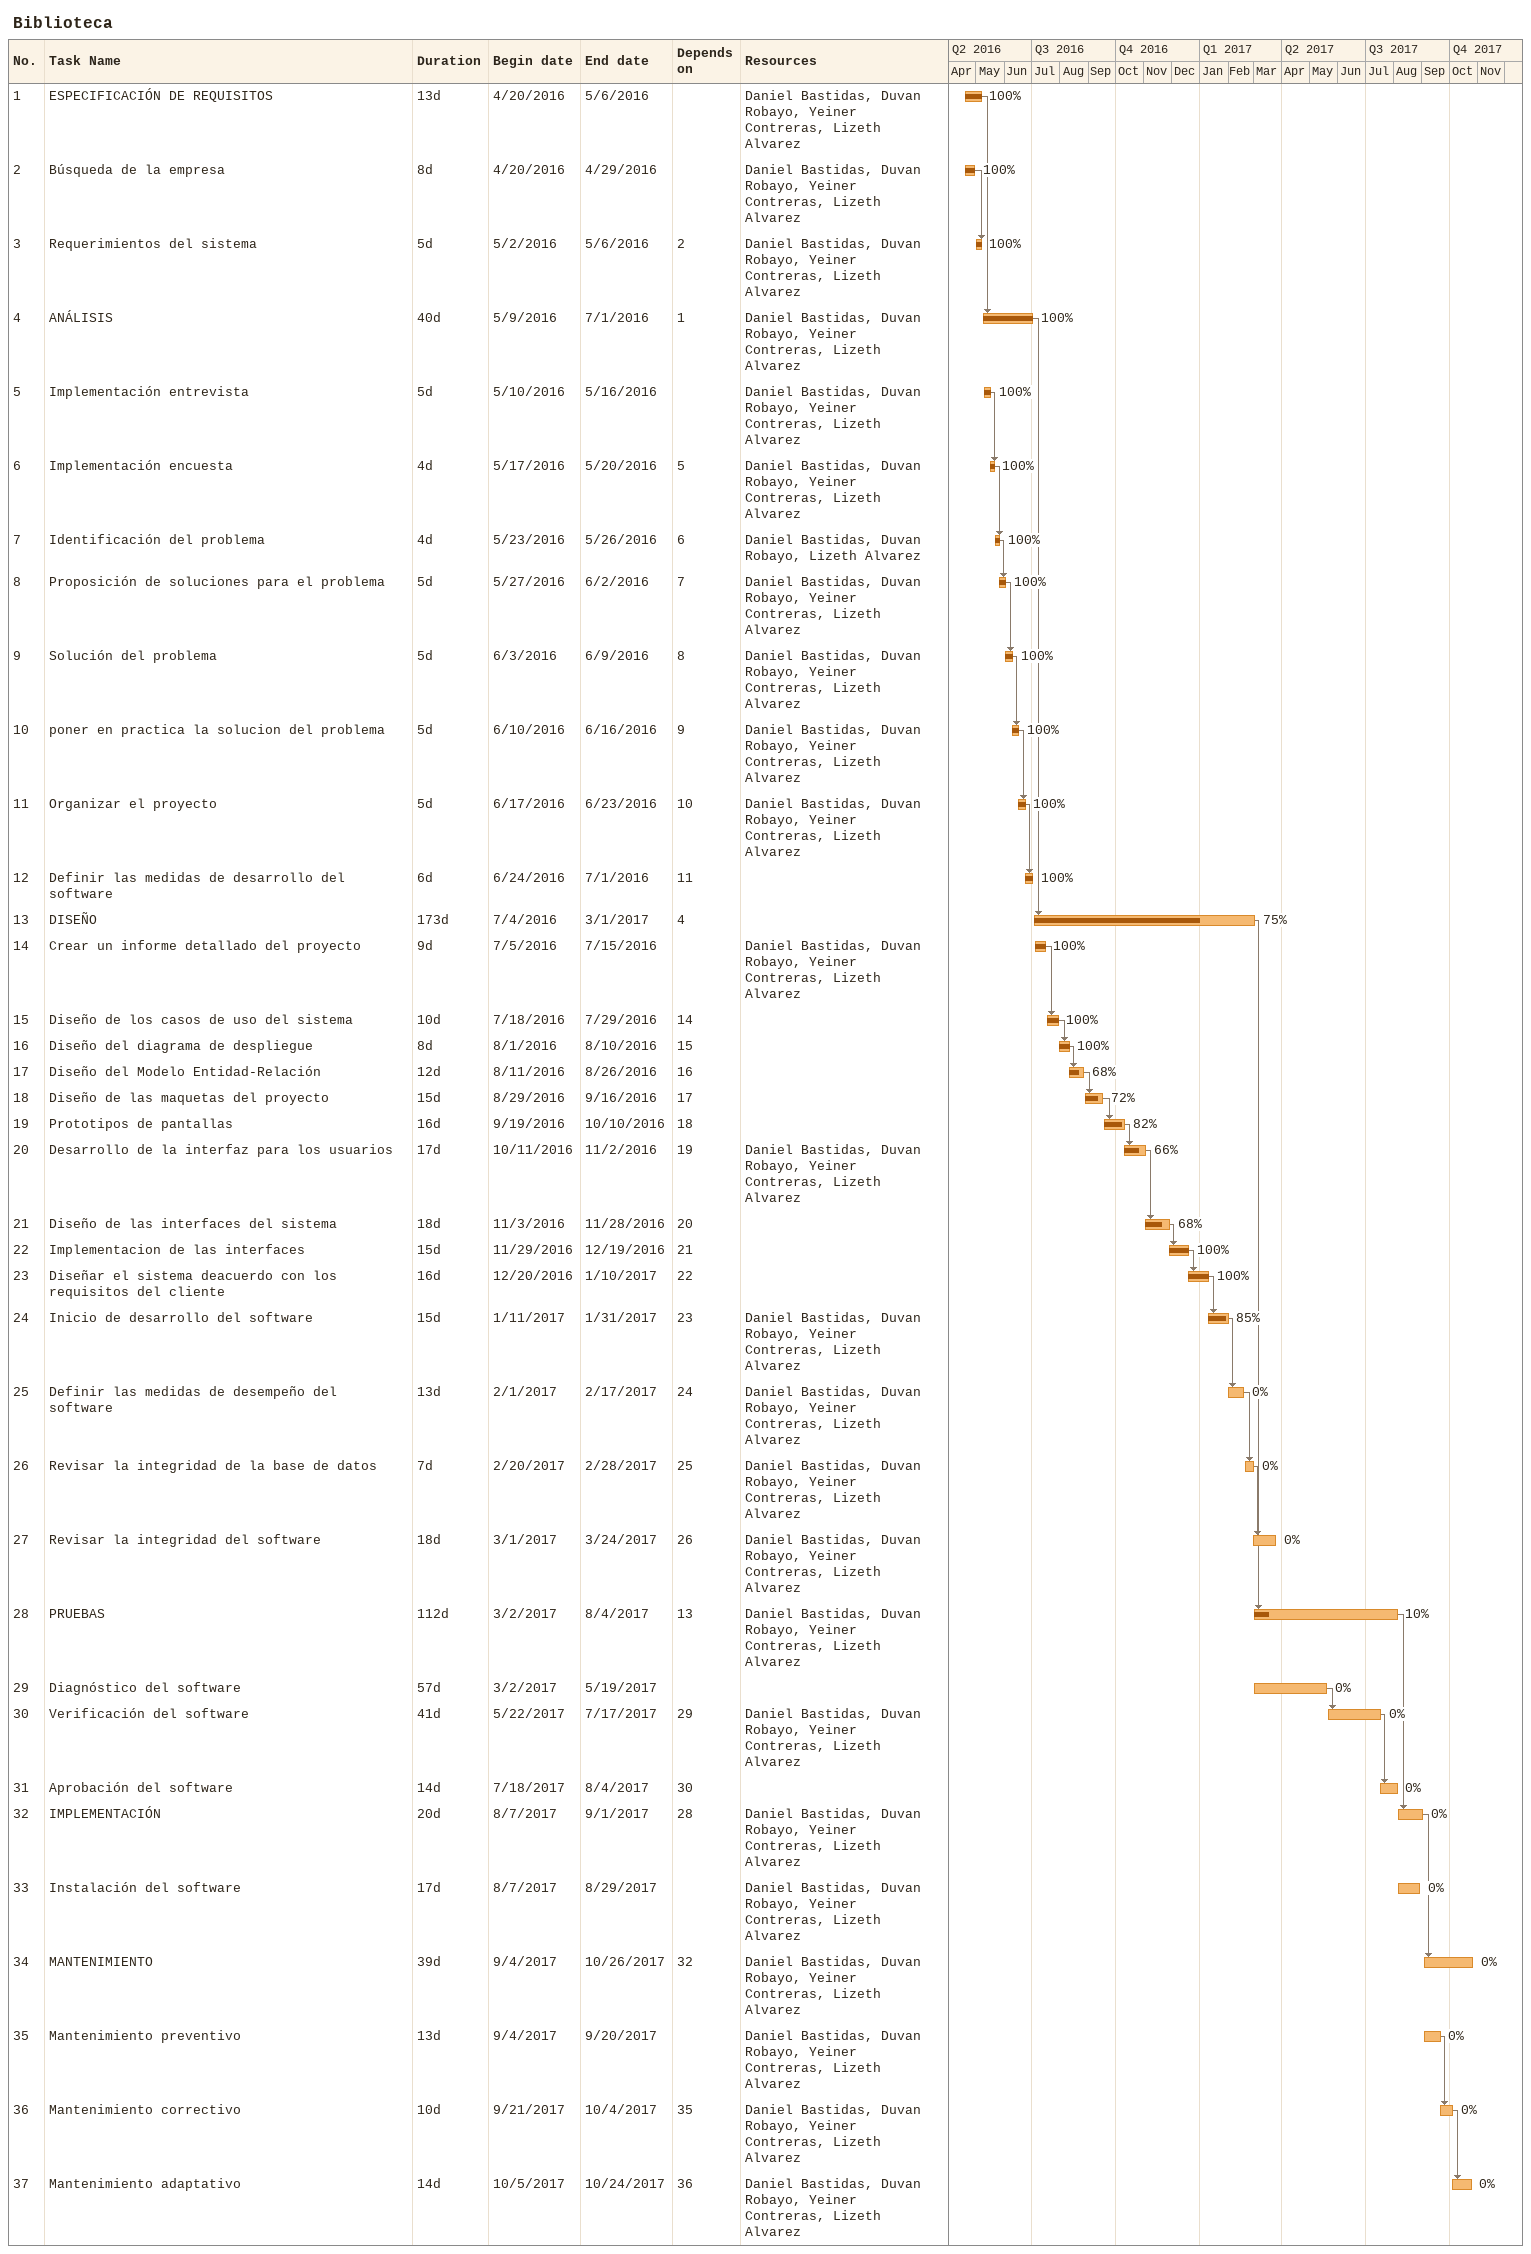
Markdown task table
Biblioteca

| ID | Task | Duration | Start | Finish | Predecessors | Resources | % complete |
|---|---|---|---|---|---|---|---|
| 1 | ESPECIFICACIÓN DE REQUISITOS | 13d | 2016-04-20 | 2016-05-06 |  | Daniel Bastidas, Duvan Robayo, Yeiner Contreras, Lizeth Alvarez | 100 |
| 2 | Búsqueda de la empresa | 8d | 2016-04-20 | 2016-04-29 |  | Daniel Bastidas, Duvan Robayo, Yeiner Contreras, Lizeth Alvarez | 100 |
| 3 | Requerimientos del sistema | 5d | 2016-05-02 | 2016-05-06 | 2 | Daniel Bastidas, Duvan Robayo, Yeiner Contreras, Lizeth Alvarez | 100 |
| 4 | ANÁLISIS | 40d | 2016-05-09 | 2016-07-01 | 1 | Daniel Bastidas, Duvan Robayo, Yeiner Contreras, Lizeth Alvarez | 100 |
| 5 | Implementación entrevista | 5d | 2016-05-10 | 2016-05-16 |  | Daniel Bastidas, Duvan Robayo, Yeiner Contreras, Lizeth Alvarez | 100 |
| 6 | Implementación encuesta | 4d | 2016-05-17 | 2016-05-20 | 5 | Daniel Bastidas, Duvan Robayo, Yeiner Contreras, Lizeth Alvarez | 100 |
| 7 | Identificación del problema | 4d | 2016-05-23 | 2016-05-26 | 6 | Daniel Bastidas, Duvan Robayo, Lizeth Alvarez | 100 |
| 8 | Proposición de soluciones para el problema | 5d | 2016-05-27 | 2016-06-02 | 7 | Daniel Bastidas, Duvan Robayo, Yeiner Contreras, Lizeth Alvarez | 100 |
| 9 | Solución del problema | 5d | 2016-06-03 | 2016-06-09 | 8 | Daniel Bastidas, Duvan Robayo, Yeiner Contreras, Lizeth Alvarez | 100 |
| 10 | poner en practica la solucion del problema | 5d | 2016-06-10 | 2016-06-16 | 9 | Daniel Bastidas, Duvan Robayo, Yeiner Contreras, Lizeth Alvarez | 100 |
| 11 | Organizar el proyecto | 5d | 2016-06-17 | 2016-06-23 | 10 | Daniel Bastidas, Duvan Robayo, Yeiner Contreras, Lizeth Alvarez | 100 |
| 12 | Definir las medidas de desarrollo del software | 6d | 2016-06-24 | 2016-07-01 | 11 |  | 100 |
| 13 | DISEÑO | 173d | 2016-07-04 | 2017-03-01 | 4 |  | 75 |
| 14 | Crear un informe detallado del proyecto | 9d | 2016-07-05 | 2016-07-15 |  | Daniel Bastidas, Duvan Robayo, Yeiner Contreras, Lizeth Alvarez | 100 |
| 15 | Diseño de los casos de uso del sistema | 10d | 2016-07-18 | 2016-07-29 | 14 |  | 100 |
| 16 | Diseño del diagrama de despliegue | 8d | 2016-08-01 | 2016-08-10 | 15 |  | 100 |
| 17 | Diseño del Modelo Entidad-Relación | 12d | 2016-08-11 | 2016-08-26 | 16 |  | 68 |
| 18 | Diseño de las maquetas del proyecto | 15d | 2016-08-29 | 2016-09-16 | 17 |  | 72 |
| 19 | Prototipos de pantallas | 16d | 2016-09-19 | 2016-10-10 | 18 |  | 82 |
| 20 | Desarrollo de la interfaz para los usuarios | 17d | 2016-10-11 | 2016-11-02 | 19 | Daniel Bastidas, Duvan Robayo, Yeiner Contreras, Lizeth Alvarez | 66 |
| 21 | Diseño de las interfaces del sistema | 18d | 2016-11-03 | 2016-11-28 | 20 |  | 68 |
| 22 | Implementacion de las interfaces | 15d | 2016-11-29 | 2016-12-19 | 21 |  | 100 |
| 23 | Diseñar el sistema deacuerdo con los requisitos del cliente | 16d | 2016-12-20 | 2017-01-10 | 22 |  | 100 |
| 24 | Inicio de desarrollo del software | 15d | 2017-01-11 | 2017-01-31 | 23 | Daniel Bastidas, Duvan Robayo, Yeiner Contreras, Lizeth Alvarez | 85 |
| 25 | Definir las medidas de desempeño del software | 13d | 2017-02-01 | 2017-02-17 | 24 | Daniel Bastidas, Duvan Robayo, Yeiner Contreras, Lizeth Alvarez | 0 |
| 26 | Revisar la integridad de la base de datos | 7d | 2017-02-20 | 2017-02-28 | 25 | Daniel Bastidas, Duvan Robayo, Yeiner Contreras, Lizeth Alvarez | 0 |
| 27 | Revisar la integridad del software | 18d | 2017-03-01 | 2017-03-24 | 26 | Daniel Bastidas, Duvan Robayo, Yeiner Contreras, Lizeth Alvarez | 0 |
| 28 | PRUEBAS | 112d | 2017-03-02 | 2017-08-04 | 13 | Daniel Bastidas, Duvan Robayo, Yeiner Contreras, Lizeth Alvarez | 10 |
| 29 | Diagnóstico del software | 57d | 2017-03-02 | 2017-05-19 |  |  | 0 |
| 30 | Verificación del software | 41d | 2017-05-22 | 2017-07-17 | 29 | Daniel Bastidas, Duvan Robayo, Yeiner Contreras, Lizeth Alvarez | 0 |
| 31 | Aprobación del software | 14d | 2017-07-18 | 2017-08-04 | 30 |  | 0 |
| 32 | IMPLEMENTACIÓN | 20d | 2017-08-07 | 2017-09-01 | 28 | Daniel Bastidas, Duvan Robayo, Yeiner Contreras, Lizeth Alvarez | 0 |
| 33 | Instalación del software | 17d | 2017-08-07 | 2017-08-29 |  | Daniel Bastidas, Duvan Robayo, Yeiner Contreras, Lizeth Alvarez | 0 |
| 34 | MANTENIMIENTO | 39d | 2017-09-04 | 2017-10-26 | 32 | Daniel Bastidas, Duvan Robayo, Yeiner Contreras, Lizeth Alvarez | 0 |
| 35 | Mantenimiento preventivo | 13d | 2017-09-04 | 2017-09-20 |  | Daniel Bastidas, Duvan Robayo, Yeiner Contreras, Lizeth Alvarez | 0 |
| 36 | Mantenimiento correctivo | 10d | 2017-09-21 | 2017-10-04 | 35 | Daniel Bastidas, Duvan Robayo, Yeiner Contreras, Lizeth Alvarez | 0 |
| 37 | Mantenimiento adaptativo | 14d | 2017-10-05 | 2017-10-24 | 36 | Daniel Bastidas, Duvan Robayo, Yeiner Contreras, Lizeth Alvarez | 0 |
